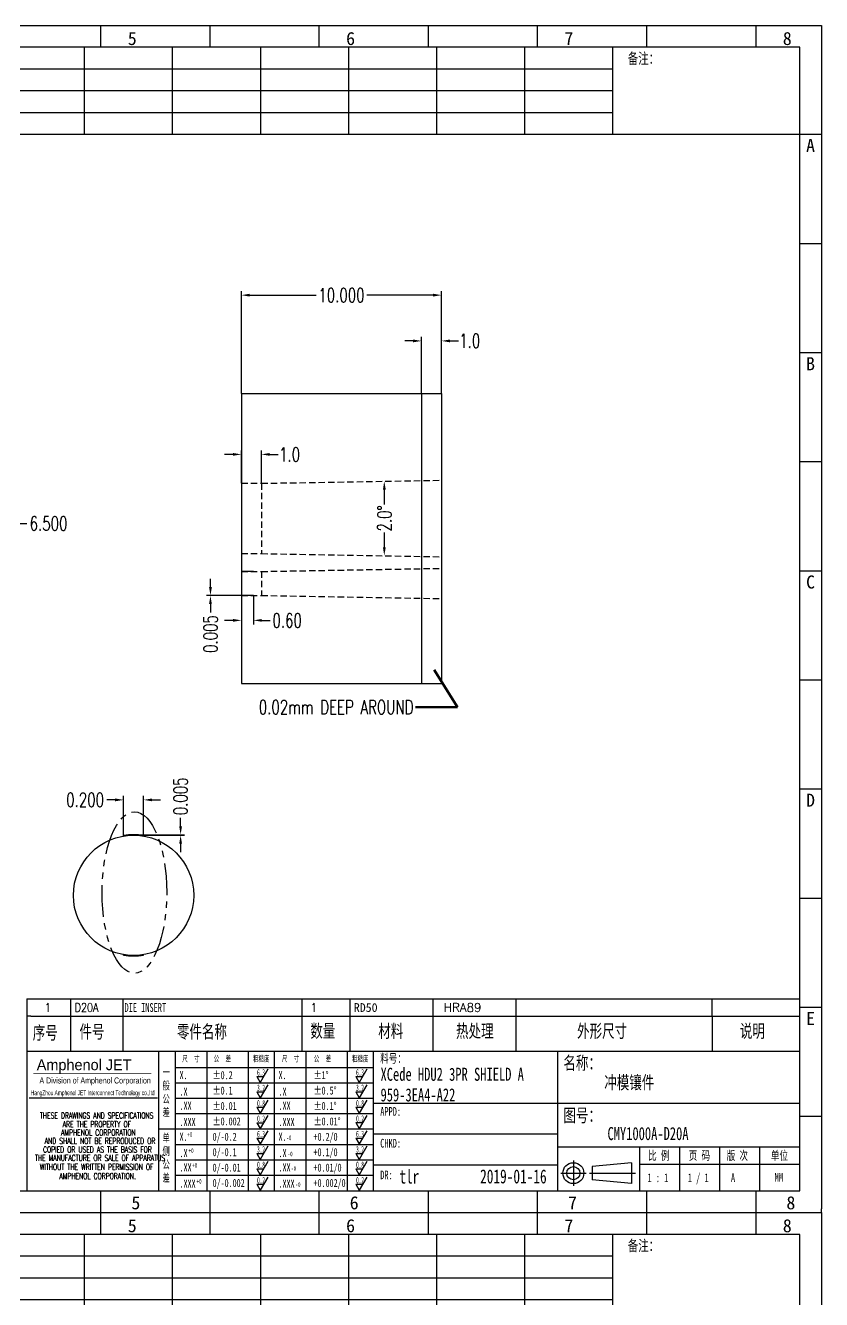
# Model space of a CAD drawing. Header units: millimetres. Extents: x -2852 to 5627, y -2271 to 1849.
# Drawn here: x -2807.5 to -2767.7, y -309.3 to -245.6 of the extents above; entities that cross this region are included whole.
import ezdxf
from ezdxf.enums import TextEntityAlignment as Align

# ---------------------------------------------------------------- set-up
doc = ezdxf.new("R2010")
doc.units = ezdxf.units.MM
doc.header["$PDSIZE"] = 3
doc.linetypes.add('DASHED2', pattern=[9.525, 6.35, -3.175])
doc.linetypes.add('PHANTOM', pattern=[63.5, 31.75, -6.35, 6.35, -6.35, 6.35, -6.35])
for name, color, linetype in [('1', 7, 'Continuous'), ('11', 4, 'DASHED2'), ('41', 1, 'Continuous')]:
    doc.layers.add(name, color=color, linetype=linetype)
doc.styles.add('CH', font='仿宋_GB2312_0.ttf')
doc.styles.add('jet02', font='simplex.shx', dxfattribs={"width": 0.7})
doc.styles.add('SIMPLEX', font='SIMPLEX')
doc.styles.get("Standard").update_dxf_attribs({"font": '仿宋_GB2312_0.ttf', "width": 0.7})
doc.styles.add('TEXTSTYLE_1', font='TRIUMB.TTF')
doc.styles.add('TEXTSTYLE_2', font='TRIUM.TTF')
doc.styles.add('tk', font='', dxfattribs={"width": 0.7})
doc.styles.add('tk 2', font='仿宋_GB2312_0.ttf', dxfattribs={"width": 0.65})
doc.styles.add('tk 4', font='simplex.shx', dxfattribs={"width": 0.65, "bigfont": 'bigfont.shx'})
doc.styles.get('tk').set_extended_font_data('NSimSun')
doc.dimstyles.new('jet02', dxfattribs={"dimtxt": 3.5, "dimasz": 2.1, "dimexe": 1, "dimexo": 0, "dimgap": 0.5, "dimtad": 0, "dimtoh": 1, "dimdec": 3, "dimzin": 9, "dimdsep": 46, "dimtxsty": 'jet02', "dimcen": 0, "dimclrt": 256, "dimazin": 2, "dimtfac": 1, "dimtdec": 3, "dimtofl": 0, "dimtmove": 0, "dimatfit": 1, "dimfxl": 0, "dimarcsym": 0})

# ---------------------------------------------------------------- blocks, each defined once
blk = doc.blocks.new('*D32')
at = {"layer": '41', "ltscale": 0.05}
for p, q in [((-1881.459, -2716.426), (-1881.459, -2711.314)), ((-1881.039, -2711.514), (-1877.726, -2711.514)), ((-1871.879, -2711.514), (-1875.192, -2711.514)), ((-1871.459, -2716.426), (-1871.459, -2711.314))]:
    blk.add_line(p, q, dxfattribs=at)
for points in [[(-1881.039, -2711.444), (-1881.039, -2711.584), (-1881.459, -2711.514)], [(-1871.879, -2711.444), (-1871.879, -2711.584), (-1871.459, -2711.514)]]:
    blk.add_solid(points, dxfattribs=at)
at = {"layer": 'Defpoints', "color": 0, "ltscale": 0.05}
for p in [(-1871.459, -2711.514), (-1881.459, -2716.426), (-1871.459, -2716.426)]:
    blk.add_point(p, dxfattribs=at)
at = {"layer": '41', "ltscale": 0.05, "insert": (-1876.459, -2711.514), "char_height": 0.7, "attachment_point": 5, "style": 'jet02'}
blk.add_mtext('10.000', dxfattribs=at)
blk = doc.blocks.new('*D33')
at = {"layer": '41', "ltscale": 0.05}
for p, q in [((-1872.459, -2716.426), (-1872.459, -2713.601)), ((-1871.459, -2716.426), (-1871.459, -2713.601)), ((-1872.879, -2713.801), (-1873.299, -2713.801)), ((-1871.039, -2713.801), (-1870.619, -2713.801))]:
    blk.add_line(p, q, dxfattribs=at)
for points in [[(-1872.879, -2713.731), (-1872.879, -2713.871), (-1872.459, -2713.801)], [(-1871.039, -2713.731), (-1871.039, -2713.871), (-1871.459, -2713.801)]]:
    blk.add_solid(points, dxfattribs=at)
at = {"layer": 'Defpoints', "color": 0, "ltscale": 0.05}
for p in [(-1871.459, -2713.801), (-1872.459, -2716.426), (-1871.459, -2716.426)]:
    blk.add_point(p, dxfattribs=at)
at = {"layer": '41', "ltscale": 0.05, "insert": (-1870.052, -2713.801), "char_height": 0.7, "attachment_point": 5, "style": 'jet02'}
blk.add_mtext('1.0', dxfattribs=at)
blk = doc.blocks.new('*D34')
at = {"layer": '41', "ltscale": 0.05}
for p, q in [((-1881.459, -2720.92), (-1881.459, -2719.273)), ((-1880.459, -2720.92), (-1880.459, -2719.273)), ((-1881.879, -2719.473), (-1882.299, -2719.473)), ((-1880.039, -2719.473), (-1879.619, -2719.473))]:
    blk.add_line(p, q, dxfattribs=at)
for points in [[(-1881.879, -2719.403), (-1881.879, -2719.543), (-1881.459, -2719.473)], [(-1880.039, -2719.403), (-1880.039, -2719.543), (-1880.459, -2719.473)]]:
    blk.add_solid(points, dxfattribs=at)
at = {"layer": 'Defpoints', "color": 0, "ltscale": 0.05}
for p in [(-1880.459, -2719.473), (-1881.459, -2720.92), (-1880.459, -2720.92)]:
    blk.add_point(p, dxfattribs=at)
at = {"layer": '41', "ltscale": 0.05, "insert": (-1879.052, -2719.473), "char_height": 0.7, "attachment_point": 5, "style": 'jet02'}
blk.add_mtext('1.0', dxfattribs=at)
blk = doc.blocks.new('*D35')
at = {"layer": '41', "ltscale": 0.05}
for start, end in [(0.37302, 0.77458), (359.22542, 359.62698)]:
    blk.add_arc((-1981.06, -2722.676), 106.754, start, end, dxfattribs=at)
for points in [[(-1874.386, -2721.234), (-1874.246, -2721.232), (-1874.323, -2720.813)], [(-1874.246, -2724.121), (-1874.386, -2724.119), (-1874.323, -2724.54)]]:
    blk.add_solid(points, dxfattribs=at)
at = {"layer": 'Defpoints', "color": 0, "ltscale": 0.05}
for p in [(-1880.459, -2720.92), (-1871.459, -2720.763), (-1874.309, -2723.298), (-1880.459, -2724.432), (-1871.459, -2724.59)]:
    blk.add_point(p, dxfattribs=at)
at = {"layer": '41', "ltscale": 0.05, "insert": (-1874.307, -2722.676), "char_height": 0.7, "attachment_point": 5, "rotation": 90, "style": 'jet02'}
blk.add_mtext('2.0°', dxfattribs=at)
blk = doc.blocks.new('*D36')
at = {"layer": '41', "ltscale": 0.05}
for p, q in [((-1883.005, -2726.107), (-1883.005, -2725.687)), ((-1881.459, -2726.527), (-1883.205, -2726.527)), ((-1881.459, -2726.532), (-1883.205, -2726.532)), ((-1883.005, -2726.952), (-1883.005, -2727.372))]:
    blk.add_line(p, q, dxfattribs=at)
for points in [[(-1883.075, -2726.107), (-1882.935, -2726.107), (-1883.005, -2726.527)], [(-1883.075, -2726.952), (-1882.935, -2726.952), (-1883.005, -2726.532)]]:
    blk.add_solid(points, dxfattribs=at)
at = {"layer": 'Defpoints', "color": 0, "ltscale": 0.05}
for p in [(-1883.005, -2726.532), (-1881.459, -2726.527), (-1881.459, -2726.532)]:
    blk.add_point(p, dxfattribs=at)
at = {"layer": '41', "ltscale": 0.05, "insert": (-1883.005, -2728.452), "char_height": 0.7, "attachment_point": 5, "rotation": 90, "style": 'jet02'}
blk.add_mtext('0.005', dxfattribs=at)
blk = doc.blocks.new('*D37')
at = {"layer": '41', "ltscale": 0.05}
for p, q in [((-1881.459, -2726.532), (-1881.459, -2727.97)), ((-1880.859, -2726.527), (-1880.859, -2727.97)), ((-1881.879, -2727.77), (-1882.299, -2727.77)), ((-1880.439, -2727.77), (-1880.019, -2727.77))]:
    blk.add_line(p, q, dxfattribs=at)
for points in [[(-1881.879, -2727.7), (-1881.879, -2727.84), (-1881.459, -2727.77)], [(-1880.439, -2727.7), (-1880.439, -2727.84), (-1880.859, -2727.77)]]:
    blk.add_solid(points, dxfattribs=at)
at = {"layer": 'Defpoints', "color": 0, "ltscale": 0.05}
for p in [(-1881.459, -2726.532), (-1880.859, -2726.527), (-1880.859, -2727.77)]:
    blk.add_point(p, dxfattribs=at)
at = {"layer": '41', "ltscale": 0.05, "insert": (-1879.172, -2727.77), "char_height": 0.7, "attachment_point": 5, "style": 'jet02'}
blk.add_mtext('0.60', dxfattribs=at)
blk = doc.blocks.new('A3-N')
at = {"layer": '1', "color": 1}
for p, q in [((0, 0), (0, 296.73)), ((0, 296.73), (420, 296.73)), ((21.82, 291.27), (21.82, 296.73)), ((49.09, 291.27), (49.09, 296.73)), ((76.36, 291.27), (76.36, 296.73)), ((103.64, 291.27), (103.64, 296.73)), ((103.64, 291.27), (103.64, 296.73)), ((103.64, 291.27), (103.64, 296.73)), ((130.91, 291.27), (130.91, 296.73)), ((158.18, 291.27), (158.18, 296.73)), ((185.45, 291.27), (185.45, 296.73)), ((212.73, 291.27), (212.73, 296.73)), ((240, 291.27), (240, 296.73)), ((267.27, 291.27), (267.27, 296.73)), ((294.55, 291.27), (294.55, 296.73)), ((321.82, 291.27), (321.82, 296.73)), ((349.09, 291.27), (349.09, 296.73)), ((376.36, 291.27), (376.36, 296.73)), ((403.64, 291.27), (403.64, 296.73)), ((420, 296.73), (420, 1)), ((5.45, 269.45), (0, 269.45)), ((420, 269.45), (414.55, 269.45)), ((5.45, 242.18), (0, 242.18)), ((420, 242.18), (414.55, 242.18)), ((5.45, 214.91), (0, 214.91)), ((420, 214.91), (414.55, 214.91)), ((5.45, 187.64), (0, 187.64)), ((420, 187.64), (414.55, 187.64)), ((5.45, 160.36), (0, 160.36)), ((420, 160.36), (414.55, 160.36)), ((5.45, 133.09), (0, 133.09)), ((420, 133.09), (414.55, 133.09)), ((5.45, 105.82), (0, 105.82)), ((420, 105.82), (414.55, 105.82)), ((5.45, 78.55), (0, 78.55)), ((420, 78.55), (414.55, 78.55)), ((5.45, 51.27), (0, 51.27)), ((420, 51.27), (414.55, 51.27)), ((222.45, 49.09), (221.45, 49.09)), ((221.45, 49.09), (221.45, 40.36)), ((222.45, 49.09), (414.55, 49.09)), ((232.36, 49.09), (232.36, 40.36)), ((245.45, 49.09), (245.45, 40.36)), ((290.18, 49.09), (290.18, 40.36)), ((302.18, 49.09), (302.18, 40.36)), ((322.91, 49.09), (322.91, 40.36)), ((343.64, 49.09), (343.64, 40.36)), ((392.73, 40.36), (392.73, 49.09)), ((258.55, 40.36), (258.55, 5.44)), ((266.45, 40.36), (266.45, 5.44)), ((276.78, 40.36), (276.78, 5.45)), ((291.18, 40.36), (291.18, 5.45)), ((301.51, 40.37), (301.51, 5.46)), ((308.01, 40.36), (308.01, 5.45)), ((354.09, 40.36), (354.09, 5.45)), ((308.01, 32.39), (258.55, 32.39)), ((308.01, 28.54), (258.55, 28.54)), ((414.55, 27.27), (308.01, 27.27)), ((5.45, 24), (0, 24)), ((308.01, 24.69), (258.55, 24.69)), ((420, 24), (414.55, 24)), ((354.09, 19.63), (308.01, 19.63)), ((308.01, 16.99), (258.55, 16.99)), ((414.55, 16.36), (354.09, 16.36)), ((374.55, 16.36), (374.55, 5.45)), ((384.55, 16.36), (384.55, 5.45)), ((394.55, 16.36), (394.55, 5.45)), ((404.55, 16.36), (404.55, 5.45)), ((308.01, 13.14), (258.55, 13.14)), ((308.01, 11.99), (354.09, 11.99)), ((372.51, 12.49), (362.69, 11.5)), ((362.69, 11.5), (362.69, 8.23)), ((372.51, 12.49), (372.51, 7.25)), ((414.55, 12), (374.55, 12)), ((308.01, 9.29), (258.55, 9.29)), ((372.51, 7.25), (362.69, 8.23)), ((21.82, 0), (21.82, 5.45)), ((49.09, 0), (49.09, 5.45)), ((76.36, 0), (76.36, 5.45)), ((103.64, 0), (103.64, 5.45)), ((130.91, 0), (130.91, 5.45)), ((158.18, 0), (158.18, 5.45)), ((185.45, 0), (185.45, 5.45)), ((212.73, 0), (212.73, 5.45)), ((240, 0), (240, 5.45)), ((267.27, 0), (267.27, 5.45)), ((294.55, 0), (294.55, 5.45)), ((321.82, 0), (321.82, 5.45)), ((349.09, 0), (349.09, 5.45)), ((376.36, 0), (376.36, 5.45)), ((403.64, 0), (403.64, 5.45)), ((1, 0), (0, 0)), ((420, 0), (1, 0)), ((420, 0), (420, 1))]:
    blk.add_line(p, q, dxfattribs=at)
at = {"layer": '1'}
for p, q in [((414.55, 278.18), (414.55, 284.73)), ((221.45, 40.36), (221.45, 5.45)), ((221.45, 40.36), (414.55, 40.36)), ((221.45, 40.36), (414.55, 40.36)), ((254.41, 40.36), (254.41, 5.45)), ((283.28, 40.36), (283.28, 5.45)), ((308.01, 36.24), (258.55, 36.24)), ((222.08, 28.67), (254.12, 28.67)), ((308.01, 20.84), (254.41, 20.84))]:
    blk.add_line(p, q, dxfattribs=at)
at = {"layer": '1', "color": 1, "ltscale": 0.05}
for p, q in [((281.68, 35.84), (279.79, 32.56)), ((306.41, 35.84), (304.52, 32.56)), ((278.93, 34.04), (279.79, 32.56)), ((278.93, 34.04), (280.65, 34.04)), ((281.68, 31.99), (279.79, 28.71)), ((303.66, 34.05), (304.52, 32.56)), ((303.66, 34.05), (305.38, 34.05)), ((306.41, 31.99), (304.52, 28.71)), ((278.93, 30.19), (279.79, 28.71)), ((278.93, 30.19), (280.65, 30.19)), ((303.66, 30.2), (305.38, 30.2)), ((303.66, 30.2), (304.52, 28.71)), ((278.93, 26.34), (279.79, 24.86)), ((278.93, 26.34), (280.65, 26.34)), ((281.68, 28.14), (279.79, 24.86)), ((303.66, 26.35), (304.52, 24.86)), ((303.66, 26.35), (305.38, 26.35)), ((306.41, 28.14), (304.52, 24.86)), ((278.93, 22.49), (280.65, 22.49)), ((278.93, 22.49), (279.79, 21.01)), ((281.68, 24.29), (279.79, 21.01)), ((303.66, 22.5), (305.38, 22.5)), ((303.66, 22.5), (304.52, 21.01)), ((306.41, 24.29), (304.52, 21.01)), ((281.68, 20.45), (279.79, 17.17)), ((306.41, 20.46), (304.52, 17.18)), ((278.93, 18.66), (279.79, 17.17)), ((278.93, 18.66), (280.65, 18.66)), ((281.68, 16.6), (279.79, 13.32)), ((303.66, 18.66), (304.52, 17.18)), ((303.66, 18.66), (305.38, 18.66)), ((306.41, 16.61), (304.52, 13.33)), ((278.93, 14.81), (280.65, 14.81)), ((278.93, 14.81), (279.79, 13.32)), ((281.68, 12.75), (279.79, 9.47)), ((303.66, 14.81), (305.38, 14.81)), ((303.66, 14.81), (304.52, 13.33)), ((306.41, 12.76), (304.52, 9.48)), ((278.93, 10.96), (279.79, 9.47)), ((278.93, 10.96), (280.65, 10.96)), ((303.66, 10.96), (304.52, 9.48)), ((303.66, 10.96), (305.38, 10.96)), ((278.93, 7.11), (279.79, 5.62)), ((278.93, 7.11), (280.65, 7.11)), ((281.68, 8.9), (279.79, 5.62)), ((303.66, 7.11), (305.38, 7.11)), ((303.66, 7.11), (304.52, 5.63)), ((306.41, 8.91), (304.52, 5.63))]:
    blk.add_line(p, q, dxfattribs=at)
at = {"layer": '1', "color": 1, "ltscale": 0.1}
for p, q in [((358.01, 13.02), (358.01, 6.71)), ((354.86, 9.87), (361.17, 9.87)), ((362.03, 9.87), (373.54, 9.87))]:
    blk.add_line(p, q, dxfattribs=at)
at = {"layer": '1'}
blk.add_lwpolyline([(221.45, 5.45), (414.55, 5.45), (414.55, 291.27), (5.45, 291.27), (5.45, 5.45), (414.55, 5.45)], dxfattribs=at)
at = {"layer": '1', "color": 7, "linetype": 'Continuous', "const_width": 0.123}
blk.add_lwpolyline([(223.11, 34.74), (252.6, 34.76)], dxfattribs=at)
at = {"layer": '1', "color": 1}
for radius in [2.62, 1.64]:
    blk.add_circle((358.01, 9.87), radius, dxfattribs=at)
at = {"layer": '41'}
for p, q in [((27.27, 291.27), (27.27, 269.45)), ((60, 291.27), (60, 269.45)), ((81.82, 291.27), (81.82, 269.45)), ((103.82, 291.27), (103.82, 269.45)), ((125.82, 291.27), (125.82, 269.45)), ((147.82, 291.27), (147.82, 269.45)), ((169.82, 291.27), (169.82, 269.45)), ((191.82, 291.27), (191.82, 269.45)), ((213.82, 291.27), (213.82, 269.45)), ((235.82, 291.27), (235.82, 269.45)), ((257.82, 291.27), (257.82, 269.45)), ((279.82, 291.27), (279.82, 269.45)), ((301.82, 291.27), (301.82, 269.45)), ((323.82, 291.27), (323.82, 269.45)), ((345.82, 291.27), (345.82, 269.45)), ((367.82, 291.27), (367.82, 269.45)), ((367.82, 285.82), (5.45, 285.82)), ((367.82, 280.36), (5.45, 280.36)), ((367.82, 274.91), (5.45, 274.91)), ((414.55, 269.45), (5.45, 269.45))]:
    blk.add_line(p, q, dxfattribs=at)
at = {"layer": '1', "color": 1}
for s, p in [('1', (29.64, 295.11)), ('2', (84.18, 295.11)), ('3', (138.73, 295.11)), ('4', (193.27, 295.11)), ('5', (247.82, 295.11)), ('6', (302.36, 295.11)), ('7', (356.91, 295.11)), ('8', (411.45, 295.11)), ('1', (30.53, 4.11)), ('2', (85.08, 4.11)), ('3', (139.62, 4.11)), ('4', (194.17, 4.11)), ('5', (248.72, 4.11)), ('6', (303.26, 4.11)), ('7', (357.81, 4.11)), ('8', (412.35, 4.11))]:
    blk.add_text(s, height=3.27, dxfattribs=at).set_placement(p, align=Align.TOP_CENTER)
at = {"layer": '1', "style": 'tk', "width": 0.7}
for s, p in [('投单日期:', (16.36, 288.55)), ('工    序:', (70.91, 288.55)), ('备注：', (375.51, 288.55)), ('交    期:', (16.36, 283.09)), ('预估工时:', (70.91, 283.09)), ('加工代码:', (16.36, 277.64)), ('实际工时:', (70.91, 277.64)), ('数    量:', (16.36, 272.18)), ('工序交期:', (70.91, 272.18))]:
    blk.add_text(s, height=2.727, dxfattribs=at).set_placement(p, align=Align.MIDDLE)
at = {"layer": '1', "color": 1}
for s, p in [('A', (2.04, 268.36)), ('B', (2.04, 213.82)), ('C', (2.04, 159.27)), ('D', (2.04, 104.73)), ('E', (2.04, 50.18))]:
    blk.add_text(s, height=3.27, dxfattribs=at).set_placement(p, align=Align.TOP_LEFT)
for s, p in [('A', (418.37, 268.36)), ('B', (418.37, 213.82)), ('C', (418.37, 159.27)), ('D', (418.37, 104.73)), ('E', (418.37, 50.18))]:
    blk.add_text(s, height=3.27, dxfattribs=at).set_placement(p, align=Align.TOP_RIGHT)
at = {"layer": '1', "color": 1, "style": 'tk 2', "width": 0.7}
for s, height, p in [('序号', 3.273, (222.96, 43.34)), ('件号', 3.273, (234.62, 43.61)), ('零件名称', 3.273, (258.97, 43.61)), ('数量', 3.273, (292.3, 43.78)), ('材料', 3.273, (309.27, 43.78)), ('热处理', 3.273, (328.71, 43.78)), ('外形尺寸', 3.273, (358.94, 43.78)), ('说明', 3.273, (399.61, 43.78)), ('料号：', 2.182, (309.77, 37.46)), ('名称：', 3.273, (355.52, 35.79)), ('图号：', 3.273, (355.52, 22.7)), ('比 例', 2.182, (376.69, 13.18)), ('页 码', 2.182, (386.85, 13.18)), ('版 次', 2.182, (396.31, 13.18)), ('单位', 2.182, (407.35, 13.18))]:
    blk.add_text(s, height=height, dxfattribs=at).set_placement(p)
at = {"layer": '1', "color": 7, "linetype": 'Continuous', "style": 'TEXTSTYLE_1'}
blk.add_text('Amphenol JET', height=2.7, dxfattribs=at).set_placement((223.96, 35.61))
at = {"layer": '1', "color": 1, "style": 'tk 2', "width": 0.7}
for s, p in [('X.', (259.64, 34.37)), ('%%P0.2', (267.9, 34.37)), ('X.', (284.37, 34.37)), ('%%P1%%D', (293.12, 34.37)), ('.X', (259.64, 30.28)), ('%%P0.1', (267.9, 30.52)), ('.X', (284.37, 30.28)), ('%%P0.5%%D', (293.12, 30.52)), ('.XX', (259.64, 26.71)), ('%%P0.01', (267.9, 26.67)), ('.XX', (284.37, 26.71)), ('%%P0.1%%D', (293.12, 26.67)), ('.XXX', (259.64, 22.68)), ('%%P0.002', (267.9, 22.82)), ('.XXX', (284.37, 22.68)), ('%%P0.01%%D', (293.12, 22.82)), ('X.', (259.64, 18.97)), ('0/-0.2', (267.9, 18.97)), ('X.', (284.37, 18.97)), ('+0.2/0', (293.12, 18.97)), ('0/-0.1', (267.9, 15.12)), ('+0.1/0', (293.12, 15.12)), ('.X', (259.64, 14.88)), ('.X', (284.37, 14.88)), ('.XX', (259.64, 11.31)), ('0/-0.01', (267.9, 11.27)), ('.XX', (284.37, 11.31)), ('+0.01/0', (293.12, 11.27)), ('.XXX', (259.64, 7.28)), ('0/-0.002', (267.9, 7.42)), ('.XXX', (284.37, 7.28)), ('+0.002/0', (293.12, 7.42))]:
    blk.add_text(s, height=2, dxfattribs=at).set_placement(p, align=Align.MIDDLE_LEFT)
at = {"layer": '1', "color": 1, "ltscale": 0.05, "style": 'tk 2', "width": 0.5}
for s, p in [('6.3', (279.01, 34.26)), ('6.3', (303.74, 34.27)), ('3.2', (279.01, 30.41)), ('3.2', (303.74, 30.42)), ('0.8', (279.01, 26.56)), ('0.8', (303.74, 26.57)), ('0.2', (279.01, 22.71)), ('0.2', (303.74, 22.72)), ('6.3', (279.01, 18.87)), ('6.3', (303.74, 18.88)), ('3.2', (279.01, 15.02)), ('3.2', (303.74, 15.03)), ('0.8', (279.01, 11.17)), ('0.8', (303.74, 11.18)), ('0.2', (279.01, 7.32)), ('0.2', (303.74, 7.33))]:
    blk.add_text(s, height=1.6, dxfattribs=at).set_placement(p)
at = {"layer": '1', "color": 7, "linetype": 'Continuous'}
for s, height, style, width, p in [('A Division of Amphenol Corporation', 1.5, 'TEXTSTYLE_2', 0.7, (224.64, 32.29)), ('HangZhou Amphenol JET Interconnect Technology co.,ltd ', 1.2, 'TEXTSTYLE_2', 0.6, (222.47, 29.36)), ('THESE DRAWINGS AND SPECIFICATIONS', 1.5, 'tk 4', 0.6, (224.73, 23.52)), ('ARE THE PROPERTY OF', 1.5, 'tk 4', 0.6, (230.45, 21.35)), ('AMPHENOL CORPORATION', 1.5, 'tk 4', 0.6, (230.04, 19.27)), ('COPIED OR USED AS THE BASIS FOR', 1.5, 'tk 4', 0.6, (225.54, 15.02)), ('AND SHALL NOT BE REPRODUCED OR', 1.5, 'tk 4', 0.6, (225.95, 17.17)), ('THE MANUFACTURE OR SALE OF APPARATUS', 1.5, 'tk 4', 0.6, (223.5, 12.92)), ('WITHOUT THE WRITTEN PERMISSION OF', 1.5, 'tk 4', 0.6, (224.73, 10.67)), ('AMPHENOL CORPORATION.', 1.5, 'tk 4', 0.6, (229.63, 8.4))]:
    blk.add_text(s, height=height, dxfattribs=dict(at, style=style, width=width)).set_placement(p)
at = {"layer": '1', "style": 'tk 2', "width": 0.7}
for s, p in [('APPD:', (309.77, 24.21)), ('CHKD:', (309.77, 16.27)), ('DR:', (309.77, 8.35))]:
    blk.add_text(s, height=2.182, dxfattribs=at).set_placement(p)
at = {"layer": '1', "color": 7, "style": 'tk 2', "width": 0.7}
blk.add_text('MM', height=2.182, dxfattribs=at).set_placement((408.31, 7.75))
at = {"layer": '1', "color": 1, "ltscale": 0.05, "char_height": 1.5, "width": 6.3627, "attachment_point": 1, "style": 'tk 2'}
for s, insert in [('尺  寸', (260.31, 39.25)), ('公  差', (268.17, 39.25)), ('粗糙度', (277.98, 39.25)), ('尺  寸', (285.2, 39.25)), ('公  差', (293.18, 39.25)), ('粗糙度', (302.71, 39.26))]:
    blk.add_mtext(s, dxfattribs=dict(at, insert=insert))
at = {"layer": '1', "ltscale": 0.05, "char_height": 2, "width": 2.5195, "attachment_point": 1, "style": 'tk 2'}
for s, insert in [('一般公差', (255.39, 36.11)), ('单侧公差', (255.39, 19.71))]:
    blk.add_mtext(s, dxfattribs=dict(at, insert=insert))
at = {"layer": '1', "color": 1, "ltscale": 0.05, "char_height": 1.2, "width": 5.1396, "attachment_point": 1, "line_spacing_factor": 0.8, "style": 'tk 2'}
for s, insert in [('+0', (261.58, 20.13)), ('-0', (286.31, 19.33)), ('+0', (261.88, 16.09)), ('-0', (286.61, 15.29)), ('+0', (262.79, 12.45)), ('-0', (287.51, 11.65)), ('+0', (263.87, 8.44)), ('-0', (288.59, 7.64))]:
    blk.add_mtext(s, dxfattribs=dict(at, insert=insert))
at = {"layer": '1', "style": 'tk 2', "width": 0.7}
for tag, p in [('PATR-NO1', (309.84, 32.96)), ('TITLE', (365.74, 30.9)), ('PATR-NO2', (309.84, 27.81)), ('DWG-NO:', (366.54, 18.14))]:
    blk.add_attdef(tag, p, '', height=3.27, dxfattribs=at)
at = {"layer": '1', "color": 1, "style": 'tk 2', "width": 0.7}
for tag, p in [('DRAW', (314.55, 7.27)), ('DATE', (334.72, 7.32))]:
    blk.add_attdef(tag, p, '', height=3.49, dxfattribs=at)
at = {"layer": '1', "style": 'tk 2', "width": 0.7}
for tag, p in [('SCALE', (376.55, 8.73)), ('SHEET', (386.6, 8.72)), ('REV', (397.38, 8.73))]:
    blk.add_attdef(tag, text='', height=2.18, dxfattribs=at).set_placement(p, align=Align.MIDDLE_LEFT)
blk = doc.blocks.new('FB3')
at = {"layer": '1', "color": 1}
for p, q in [((0, 4.36), (193.09, 4.36)), ((0, 4.36), (0, 0)), ((10.91, 4.36), (10.91, 0)), ((24, 4.36), (24, 0)), ((68.73, 4.36), (68.73, 0)), ((80.73, 4.36), (80.73, 0)), ((101.45, 4.36), (101.45, 0)), ((122.18, 4.36), (122.18, 0)), ((171.27, 0), (171.27, 4.36))]:
    blk.add_line(p, q, dxfattribs=at)
at = {"layer": '1'}
for tag, style, p in [('ITEM', 'SIMPLEX', (4.36, 2.18)), ('PARTNO', 'SIMPLEX', (12, 2.18)), ('QTY', 'SIMPLEX', (74.18, 2.18)), ('MATL', 'CH', (81.72, 2.18)), ('FINISH', 'SIMPLEX', (104.17, 2.18)), ('SPEC', 'SIMPLEX', (130.91, 2.18)), ('REMARK', 'SIMPLEX', (174.06, 2.18))]:
    blk.add_attdef(tag, text='', height=2.18, dxfattribs=dict(at, style=style)).set_placement(p, align=Align.MIDDLE_LEFT)
at = {"layer": '1', "style": 'tk', "width": 0.7}
blk.add_attdef('DIE', text='', height=2.18, dxfattribs=at).set_placement((24.43, 2.18), align=Align.MIDDLE_LEFT)
blk = doc.blocks.new('*D678')
at = {"layer": '41', "ltscale": 0.05}
blk.add_line((-1907.959, -2722.926), (-1892.174, -2722.926), dxfattribs=at)
at = {"layer": 'Defpoints', "color": 0, "ltscale": 0.05}
for p in [(-1921.734, -2716.426), (-1907.959, -2722.926), (-1892.174, -2722.926)]:
    blk.add_point(p, dxfattribs=at)
at = {"layer": '41', "ltscale": 0.05, "insert": (-1891.094, -2722.926), "char_height": 0.7, "attachment_point": 5, "style": 'jet02'}
blk.add_mtext('6.500', dxfattribs=at)
blk = doc.blocks.new('*D690')
at = {"layer": '41', "ltscale": 0.05}
for p, q in [((-1884.496, -2738.066), (-1884.496, -2737.646)), ((-1886.846, -2738.486), (-1884.296, -2738.486)), ((-1886.846, -2738.511), (-1884.296, -2738.511)), ((-1884.496, -2738.931), (-1884.496, -2739.351))]:
    blk.add_line(p, q, dxfattribs=at)
for points in [[(-1884.566, -2738.066), (-1884.426, -2738.066), (-1884.496, -2738.486)], [(-1884.566, -2738.931), (-1884.426, -2738.931), (-1884.496, -2738.511)]]:
    blk.add_solid(points, dxfattribs=at)
at = {"layer": 'Defpoints', "color": 0, "ltscale": 0.05}
for p in [(-1886.846, -2738.486), (-1886.846, -2738.511), (-1884.496, -2738.486)]:
    blk.add_point(p, dxfattribs=at)
at = {"layer": '41', "ltscale": 0.05, "insert": (-1884.496, -2736.566), "char_height": 0.7, "attachment_point": 5, "rotation": 90, "style": 'jet02'}
blk.add_mtext('0.005', dxfattribs=at)
blk = doc.blocks.new('*D691')
at = {"layer": '41', "ltscale": 0.05}
for p, q in [((-1887.346, -2738.527), (-1887.346, -2736.545)), ((-1886.346, -2738.527), (-1886.346, -2736.545)), ((-1887.766, -2736.745), (-1888.186, -2736.745)), ((-1885.926, -2736.745), (-1885.506, -2736.745))]:
    blk.add_line(p, q, dxfattribs=at)
for points in [[(-1887.766, -2736.675), (-1887.766, -2736.815), (-1887.346, -2736.745)], [(-1885.926, -2736.675), (-1885.926, -2736.815), (-1886.346, -2736.745)]]:
    blk.add_solid(points, dxfattribs=at)
at = {"layer": 'Defpoints', "color": 0, "ltscale": 0.05}
for p in [(-1887.346, -2736.745), (-1887.346, -2738.527), (-1886.346, -2738.527)]:
    blk.add_point(p, dxfattribs=at)
at = {"layer": '41', "ltscale": 0.05, "insert": (-1889.266, -2736.745), "char_height": 0.7, "attachment_point": 5, "style": 'jet02'}
blk.add_mtext('0.200', dxfattribs=at)

msp = doc.modelspace()

# ---------------------------------------------------------------- linework, layer by layer
at = {"layer": '1', "ltscale": 0.05}
for p, q in [((-2796.6669, -263.9967), (-2786.6669, -263.9967)), ((-2796.6669, -263.9967), (-2796.6669, -278.4967)), ((-2786.6669, -263.9967), (-2786.6669, -278.4967)), ((-2796.6669, -278.4967), (-2786.6669, -278.4967))]:
    msp.add_line(p, q, dxfattribs=at)
at = {"layer": '1', "color": 3, "ltscale": 0.05}
msp.add_line((-2787.6669, -263.9967), (-2787.6669, -278.4967), dxfattribs=at)
at = {"layer": '1', "color": 6, "ltscale": 0.05}
for p, q in [((-2796.0669, -272.8957), (-2796.6669, -272.8907)), ((-2796.0669, -274.0977), (-2796.6669, -274.1027)), ((-2802.5536, -286.1228), (-2802.5536, -286.0974)), ((-2801.5536, -286.1228), (-2801.5536, -286.0974)), ((-2802.5536, -292.0743), (-2802.5536, -292.049)), ((-2801.5536, -292.0743), (-2801.5536, -292.049))]:
    msp.add_line(p, q, dxfattribs=at)
at = {"layer": '1'}
msp.add_circle((-2802.0536, -289.0859), 3.005, dxfattribs=at)
at = {"layer": '1', "color": 6}
for start, end in [(80.501807, 99.498193), (260.501807, 279.498193)]:
    msp.add_arc((-2802.0536, -289.0859), 3.03, start, end, dxfattribs=at)
at = {"layer": '11', "ltscale": 0.05}
for p, q in [((-2796.6669, -268.4907), (-2795.6669, -268.4907)), ((-2795.6669, -268.4907), (-2786.6669, -268.3336)), ((-2795.6669, -268.4907), (-2795.6669, -272.0027)), ((-2796.6669, -272.0027), (-2795.6669, -272.0027)), ((-2795.6669, -272.0027), (-2786.6669, -272.1598)), ((-2796.6669, -272.8957), (-2795.6669, -272.8957)), ((-2795.6669, -272.8957), (-2786.6669, -272.7386)), ((-2795.6669, -272.8957), (-2795.6669, -274.0977)), ((-2796.6669, -274.0977), (-2795.6669, -274.0977)), ((-2795.6669, -274.0977), (-2786.6669, -274.2548))]:
    msp.add_line(p, q, dxfattribs=at)
at = {"layer": '41', "color": 6, "linetype": 'PHANTOM', "ltscale": 0.05}
msp.add_ellipse((-2802.0111, -288.9463), major_axis=(0, 4.0326), ratio=0.4002529, dxfattribs=at)

# ---------------------------------------------------------------- block references
at = {"layer": '1', "ltscale": 0.05, "xscale": 0.2000000000000455, "yscale": 0.2000000000000455, "zscale": 0.2000000000000455}
for p, values in [((-2851.6835, -304.949), {'DWG-NO:': 'CMY1000A-D20A', 'TITLE': '冲模镶件', 'REV': 'A', 'SHEET': '1 / 1', 'DRAW': 'tlr', 'DATE': '2019-01-16', 'PATR-NO1': 'XCede HDU2 3PR SHIELD A', 'PATR-NO2': '959-3EA4-A22', 'SCALE': '1 : 1'}), ((-2851.6835, -364.2944), {'DWG-NO:': 'CMY1000A-D20B', 'TITLE': '冲模镶件', 'REV': 'A', 'SHEET': '1 / 1', 'DRAW': 'tlr', 'DATE': '2019-01-16', 'PATR-NO1': 'XCede HDU2 3PR SHIELD A', 'PATR-NO2': '959-3EA4-A22', 'SCALE': '1 : 1'})]:
    msp.add_blockref('A3-N', p, dxfattribs=at).add_auto_attribs(values)
at = {"layer": '1', "ltscale": 0.05}
ref = msp.add_blockref('FB3', (-2807.3925, -295.1308), dxfattribs=dict(at, xscale=0.2000000000000455, yscale=0.2000000000000455, zscale=0.2000000000000455))
ref.add_attrib('PARTNO', 'D20A', dxfattribs={"height": 0.43636, "style": 'SIMPLEX', "width": 0.8}).set_placement((-2804.9925, -294.6944), align=Align.MIDDLE_LEFT)
ref.add_attrib('ITEM', '1', dxfattribs={"height": 0.4364, "style": 'SIMPLEX'}).set_placement((-2806.5198, -294.6944), align=Align.MIDDLE_LEFT)
ref.add_attrib('DIE', 'DIE INSERT', dxfattribs={"height": 0.43636, "style": 'tk', "width": 0.7}).set_placement((-2802.5065, -294.6944), align=Align.MIDDLE_LEFT)
ref.add_attrib('QTY', '1', dxfattribs={"height": 0.4364, "style": 'SIMPLEX'}).set_placement((-2793.2326, -294.6944), align=Align.MIDDLE_LEFT)
ref.add_attrib('MATL', 'RD50', dxfattribs={"height": 0.43636, "style": 'CH'}).set_placement((-2791.0493, -294.6944), align=Align.MIDDLE_LEFT)
ref.add_attrib('FINISH', 'HRA89', dxfattribs={"height": 0.43636, "style": 'SIMPLEX'}).set_placement((-2786.558, -294.6944), align=Align.MIDDLE_LEFT)

# ---------------------------------------------------------------- texts
at = {"layer": '41', "ltscale": 0.05, "insert": (-2788.0695, -279.6743), "char_height": 0.7, "attachment_point": 6, "style": 'jet02'}
msp.add_mtext('0.02mm DEEP AROUND', dxfattribs=at)

# ---------------------------------------------------------------- dimensions: what is measured, and where the dimension line sits
at = {"layer": '41', "ltscale": 0.05}
for base, p1, p2, override, picture, middle in [((-2786.6669, -259.0841), (-2796.6669, -263.9967), (-2786.6669, -263.9967), {"dimscale": 0.2, "dimtoh": 0, "dimzin": 1, "dimclrd": 256, "dimclre": 256, "dimadec": 3, "dimazin": 0, "dimatfit": 3, "dimlwd": 65535, "dimlwe": 65535}, '*D32', (-2791.6669, -259.0841)), ((-2786.6669, -261.3709), (-2787.6669, -263.9967), (-2786.6669, -263.9967), {"dimscale": 0.2, "dimtoh": 0, "dimdec": 1, "dimzin": 1, "dimclrd": 256, "dimclre": 256, "dimadec": 1, "dimazin": 0, "dimatfit": 3, "dimlwd": 65535, "dimlwe": 65535}, '*D33', (-2785.2602, -261.3709)), ((-2795.6669, -267.0433), (-2796.6669, -268.4907), (-2795.6669, -268.4907), {"dimscale": 0.2, "dimtoh": 0, "dimdec": 1, "dimzin": 1, "dimclrd": 256, "dimclre": 256, "dimadec": 1, "dimazin": 0, "dimatfit": 3, "dimlwd": 65535, "dimlwe": 65535}, '*D34', (-2794.2602, -267.0433)), ((-2796.0669, -275.34), (-2796.6669, -274.1027), (-2796.0669, -274.0977), {"dimscale": 0.2, "dimtoh": 0, "dimdec": 2, "dimzin": 1, "dimclrd": 256, "dimclre": 256, "dimazin": 0, "dimatfit": 3, "dimlwd": 65535, "dimlwe": 65535}, '*D37', (-2794.3802, -275.34)), ((-2802.5536, -284.3148), (-2801.5536, -286.0974), (-2802.5536, -286.0974), {"dimscale": 0.2, "dimtoh": 0, "dimlfac": 0.2, "dimzin": 1, "dimclrd": 256, "dimclre": 256, "dimazin": 0, "dimatfit": 3, "dimlwd": 65535, "dimlwe": 65535}, '*D691', (-2804.4736, -284.3148))]:
    dim = msp.add_linear_dim(base=base, p1=p1, p2=p2, dimstyle='jet02', override=override, dxfattribs=at)
    dim.commit()
    dim.dimension.update_dxf_attribs({"geometry": picture, "text_midpoint": middle, "insert": (-915.2077, 2452.4298)})
dim = msp.add_ordinate_dim(feature_location=(-2823.1665, -270.4967), offset=(15.7852, 0), dtype=0, origin=(-2836.9415, -263.9967), dimstyle='jet02', override={"dimscale": 0.2, "dimtoh": 0, "dimzin": 1, "dimclrd": 256, "dimclre": 256, "dimadec": 3, "dimazin": 0, "dimatfit": 3, "dimlwd": 65535, "dimlwe": 65535}, dxfattribs=at)
dim.commit()
dim.dimension.update_dxf_attribs({"geometry": '*D678', "text_midpoint": (-2806.3013, -270.4967), "insert": (-915.2077, 2452.4298)})
dim = msp.add_angular_dim_2l(base=(-2789.5162, -270.8677), line1=((-2795.6669, -272.0027), (-2786.6669, -272.1598)), line2=((-2795.6669, -268.4907), (-2786.6669, -268.3336)), dimstyle='jet02', override={"dimscale": 0.2, "dimtoh": 0, "dimdec": 1, "dimzin": 1, "dimclrd": 256, "dimclre": 256, "dimadec": 1, "dimazin": 0, "dimatfit": 3, "dimlwd": 65535, "dimlwe": 65535}, dxfattribs=at)
dim.commit()
dim.dimension.update_dxf_attribs({"geometry": '*D35', "text_midpoint": (-2789.5144, -270.2467), "insert": (-915.2077, 2452.4298)})
for base, p1, p2, override, picture, middle in [((-2798.2128, -274.1027), (-2796.6669, -274.0977), (-2796.6669, -274.1027), {"dimscale": 0.2, "dimtoh": 0, "dimzin": 1, "dimclrd": 256, "dimclre": 256, "dimadec": 3, "dimazin": 0, "dimatfit": 3, "dimlwd": 65535, "dimlwe": 65535}, '*D36', (-2798.2128, -276.0227)), ((-2799.7033, -286.0559), (-2802.0536, -286.0809), (-2802.0536, -286.0559), {"dimscale": 0.2, "dimtoh": 0, "dimdec": 3, "dimlfac": 0.2, "dimzin": 1, "dimclrd": 256, "dimclre": 256, "dimazin": 0, "dimatfit": 3, "dimlwd": 65535, "dimlwe": 65535}, '*D690', (-2799.7033, -284.1359))]:
    dim = msp.add_linear_dim(base=base, p1=p1, p2=p2, angle=90, dimstyle='jet02', override=override, dxfattribs=at)
    dim.commit()
    dim.dimension.update_dxf_attribs({"geometry": picture, "text_midpoint": middle, "insert": (-915.2077, 2452.4298)})

# ---------------------------------------------------------------- leaders
at = {"layer": '41', "ltscale": 0.05, "annotation_type": 0, "has_hookline": 1, "hookline_direction": 1, "text_width": 8.6567}
msp.add_leader([(-2787.0332, -277.8192), (-2785.8695, -279.6743), (-2787.9695, -279.6743)], dimstyle='jet02', override={"dimscale": 0.2, "dimtoh": 0, "dimzin": 1, "dimclrd": 256, "dimclre": 256, "dimadec": 3, "dimazin": 0, "dimatfit": 3, "dimlwd": 65535, "dimlwe": 65535}, dxfattribs=at)

doc.saveas('drawing.dxf')
